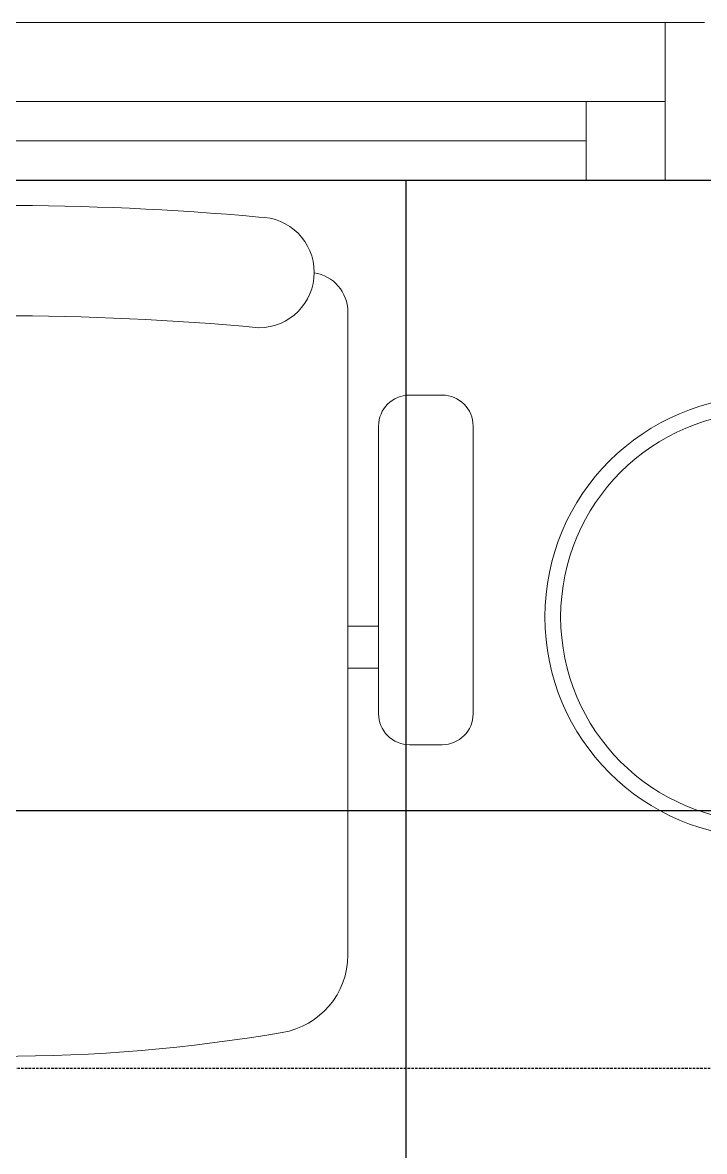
# Model space of a CAD drawing. Extents: x -12260 to 57327, y -29287 to 19916.
# Drawn here: x 26833 to 27265, y -3426 to -2710 of the extents above; entities that cross this region are included whole.
import ezdxf

# ---------------------------------------------------------------- set-up
doc = ezdxf.new("R2010")
doc.units = 0
doc.header["$LTSCALE"] = 0.25
doc.linetypes.add('DASHDOT', pattern=[25.4, 12.7, -6.35, 0, -6.35])
doc.linetypes.add('HIDDEN', pattern=[9.525, 6.35, -3.175])
for name, color, linetype, lineweight in [('01-First Floor-FUR$0$Aluminum', 251, 'Continuous', 5), ('01-First Floor-FUR$0$LOADING', 253, 'Continuous', 5), ('01-First Floor-FUR$0$Walls', 251, 'Continuous', 5), ('E-LITE-CLNG-CNDT', 6, 'DASHDOT', 35), ('E-POWR-FLOR-CNDT', 6, 'HIDDEN', 25)]:
    doc.layers.add(name, color=color, linetype=linetype, lineweight=lineweight)
doc.layers.add('01-First Floor-FUR$0$FALSE CEILING', color=251, linetype='Continuous')

# ---------------------------------------------------------------- blocks, each defined once
blk = doc.blocks.new('01-First Floor-FUR$0$WM00001-P')
at = {"layer": '01-First Floor-FUR$0$LOADING'}
for radius in [0.14, 0.13]:
    blk.add_circle((0, 0), radius, dxfattribs=at)
blk = doc.blocks.new('01-First Floor-FUR$0$GF21018-P')
at = {"color": 0}
for p, q in [((-0.2207, 0.47563), (-0.2207, 0.0675)), ((-0.2806, 0.34221), (-0.25983, 0.34221)), ((-0.30021, 0.32259), (-0.30021, 0.14)), ((-0.24021, 0.32259), (-0.24021, 0.14)), ((-0.24021, 0.29372), (-0.2207, 0.29372)), ((-0.24021, 0.26708), (-0.2207, 0.26708)), ((-0.2806, 0.12039), (-0.25983, 0.12039))]:
    blk.add_line(p, q, dxfattribs=at)
for centre, radius, start, end in [((-0.0001, -0.52948), 1.06948, 80.36712, 99.63288), ((-0.1707, 0.47563), 0.05, 99.63288, 180), ((-0.2806, 0.32259), 0.01962, 90, 180), ((-0.25983, 0.32259), 0.01962, 360, 90), ((-0.2806, 0.14), 0.01962, 180, 270), ((-0.25983, 0.14), 0.01962, 270, 360), ((-0.16429, 0.0425), 0.03511, 90, 270), ((0, 1.84674), 1.77674, 264.69456, 275.30527), ((-0.1957, 0.0675), 0.025, 180, 261.47208), ((0, 1.83136), 1.83136, 264.85322, 275.14698)]:
    blk.add_arc(centre, radius, start, end, dxfattribs=at)
blk = doc.blocks.new('01-First Floor-FUR$0$A$C37be4daf')
at = {"layer": '01-First Floor-FUR$0$Aluminum'}
for p, q in [((1416.01, 598.24), (216.01, 598.24)), ((241.01, 498.24), (241.01, 598.24)), ((291.01, 548.24), (291.01, 598.24)), ((291.01, 573.24), (1341.01, 573.24)), ((1391.01, 548.24), (241.01, 548.24)), ((1416.01, 498.24), (216.01, 498.24))]:
    blk.add_line(p, q, dxfattribs=at)
blk = doc.blocks.new('01-First Floor-FUR')
at = {"layer": '01-First Floor-FUR$0$FALSE CEILING', "linetype": 'Continuous'}
for p, q in [((27076, -6810), (27076, -2810)), ((25876, -3210), (29376, -3210))]:
    blk.add_line(p, q, dxfattribs=at)
at = {"layer": '01-First Floor-FUR$0$FALSE CEILING'}
blk.add_lwpolyline([(29376, -6810), (25876, -6810), (25876, -2810), (29376, -2810)], close=True, dxfattribs=at)
at = {"layer": '01-First Floor-FUR$0$Walls'}
blk.add_line((29376, -2810), (25876, -2810), dxfattribs=at)
at = {"rotation": 180}
blk.add_blockref('01-First Floor-FUR$0$A$C37be4daf', (27481.38, -2211.76), dxfattribs=at)
at = {"layer": '01-First Floor-FUR$0$LOADING', "extrusion": (2.24021e-05, 7.77426e-06, 1), "xscale": 1000, "yscale": 1000, "zscale": 1000, "rotation": 179.9985892349693}
blk.add_blockref('01-First Floor-FUR$0$GF21018-P', (26818.37, -2826.03, 0.46), dxfattribs=at)
at = {"layer": '01-First Floor-FUR$0$LOADING', "extrusion": (-2.24019e-05, -2.25781e-18, -1), "xscale": -1000, "yscale": 1000, "zscale": 1000, "rotation": 180}
blk.add_blockref('01-First Floor-FUR$0$WM00001-P', (-27304.13, -3087.2, -0.49), dxfattribs=at)

msp = doc.modelspace()

# ---------------------------------------------------------------- linework, layer by layer
at = {"layer": 'E-POWR-FLOR-CNDT'}
msp.add_lwpolyline([(25999.74, -3479.18), (26105.47, -3373.45), (28228.51, -3373.45, 0.414214), (28328.51, -3273.45), (28328.51, -3057.49), (28452.26, -2933.74)], format="xyb", dxfattribs=at)

# ---------------------------------------------------------------- block references
at = {"layer": 'E-LITE-CLNG-CNDT'}
msp.add_blockref('01-First Floor-FUR', (0, 0), dxfattribs=at)

doc.saveas('drawing.dxf')
